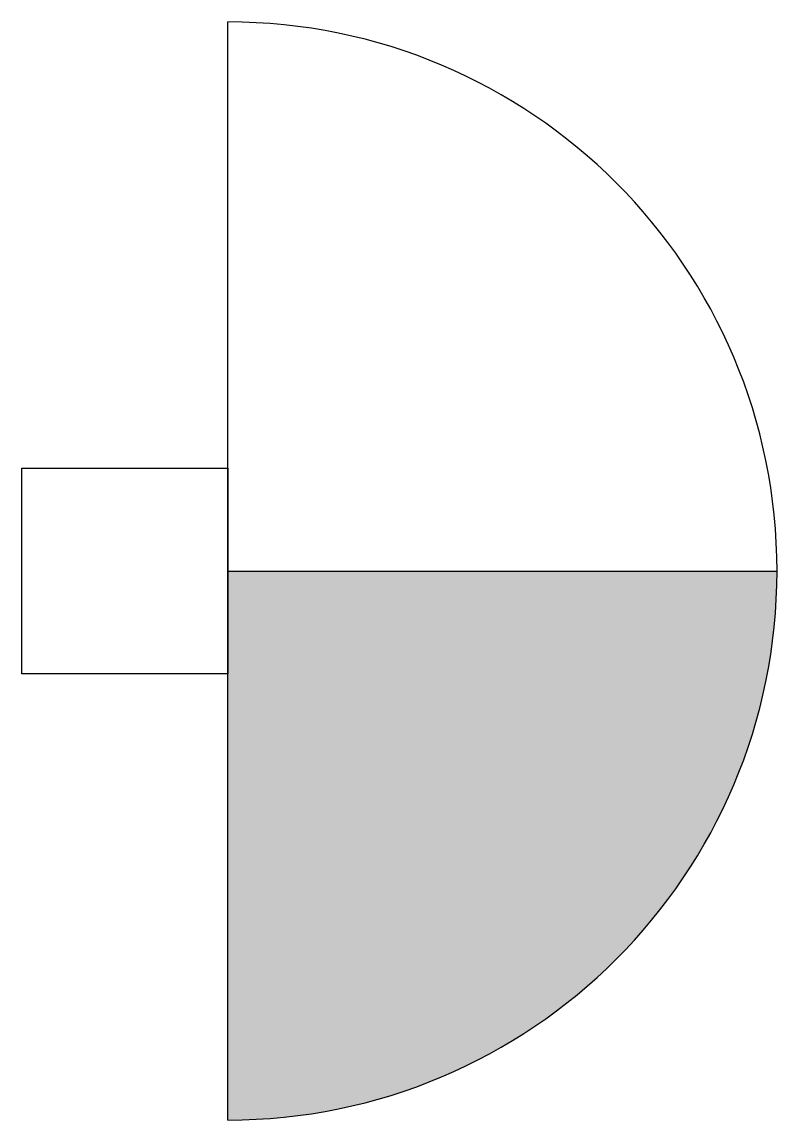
# Model space of a CAD drawing. Header units: millimetres. Extents: x -2966.729 to -2966.454, y 3740.116 to 3740.516.
import ezdxf

# ---------------------------------------------------------------- set-up
doc = ezdxf.new("R2010")
doc.units = ezdxf.units.MM
doc.header["$LTSCALE"] = 10
doc.layers.add('ELE_LUMINÁRIAS', color=4, linetype='Continuous')

msp = doc.modelspace()

# ---------------------------------------------------------------- hatches: boundary and pattern name
at = {"layer": 'ELE_LUMINÁRIAS'}
msp.add_hatch(color=1, dxfattribs=at).paths.add_polyline_path([(-2966.65428, 3740.11584, 0.414214), (-2966.45428, 3740.31584), (-2966.65428, 3740.31584)])

# ---------------------------------------------------------------- linework, layer by layer
at = {"layer": 'ELE_LUMINÁRIAS', "color": 4}
msp.add_line((-2966.65428, 3740.11584), (-2966.65428, 3740.51584), dxfattribs=at)
at = {"layer": 'ELE_LUMINÁRIAS', "color": 1}
msp.add_line((-2966.65428, 3740.31584), (-2966.45428, 3740.31584), dxfattribs=at)
at = {"layer": 'ELE_LUMINÁRIAS', "color": 3}
msp.add_lwpolyline([(-2966.72928, 3740.27834), (-2966.72928, 3740.35334), (-2966.65428, 3740.35334), (-2966.65428, 3740.27834)], close=True, dxfattribs=at)
at = {"layer": 'ELE_LUMINÁRIAS', "color": 4}
msp.add_arc((-2966.65428, 3740.31584), 0.2, 270, 90, dxfattribs=at)

doc.saveas('drawing.dxf')
